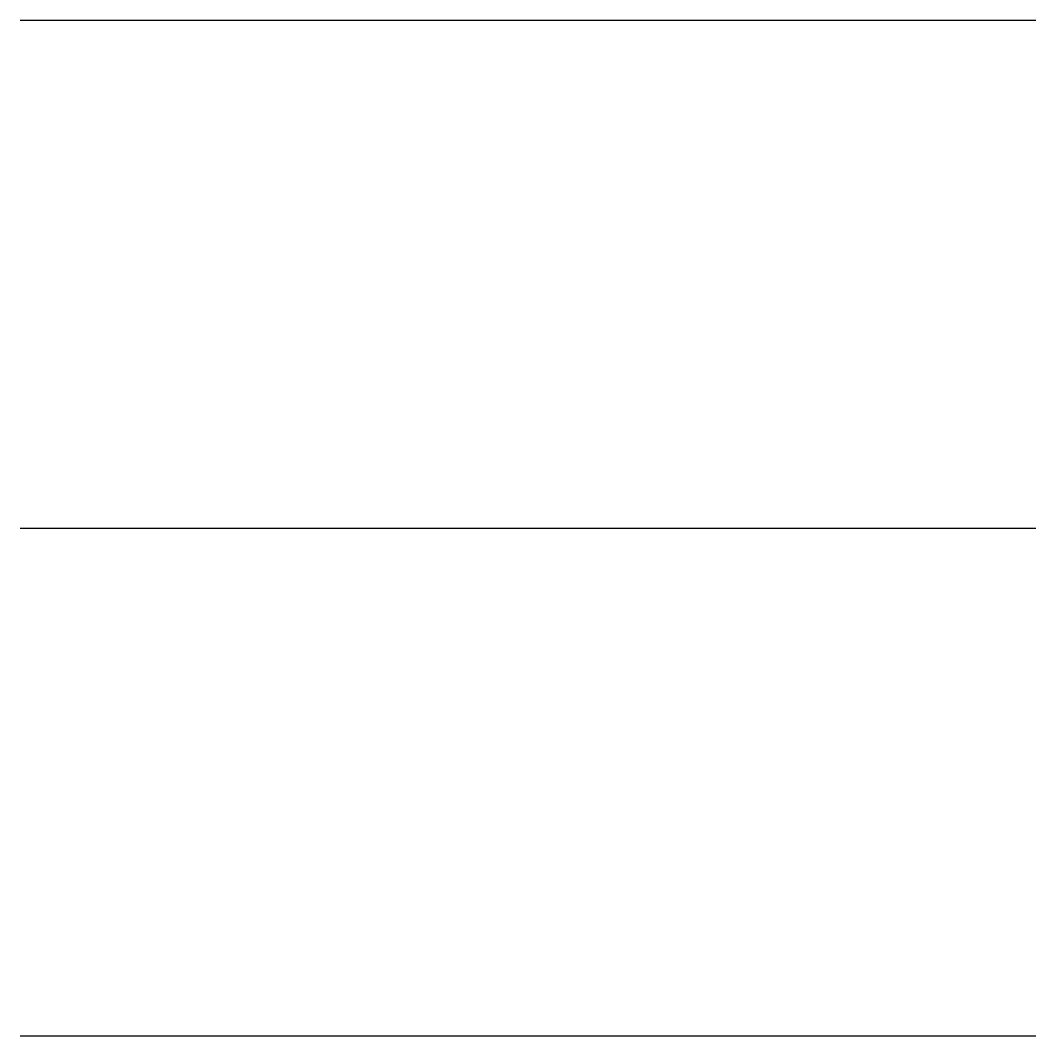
# Model space of a CAD drawing. Header units: millimetres. Extents: x 0 to 10, y 0 to 10.
import ezdxf

# ---------------------------------------------------------------- set-up
doc = ezdxf.new("R2010")
doc.units = ezdxf.units.MM
doc.layers.add('12', color=7, linetype='Continuous')

msp = doc.modelspace()

# ---------------------------------------------------------------- linework, layer by layer
at = {"layer": '12'}
for points in [[(0, 10), (10, 10)], [(0, 5), (10, 5)], [(0, 0), (10, 0)]]:
    msp.add_lwpolyline(points, dxfattribs=at)

doc.saveas('drawing.dxf')
